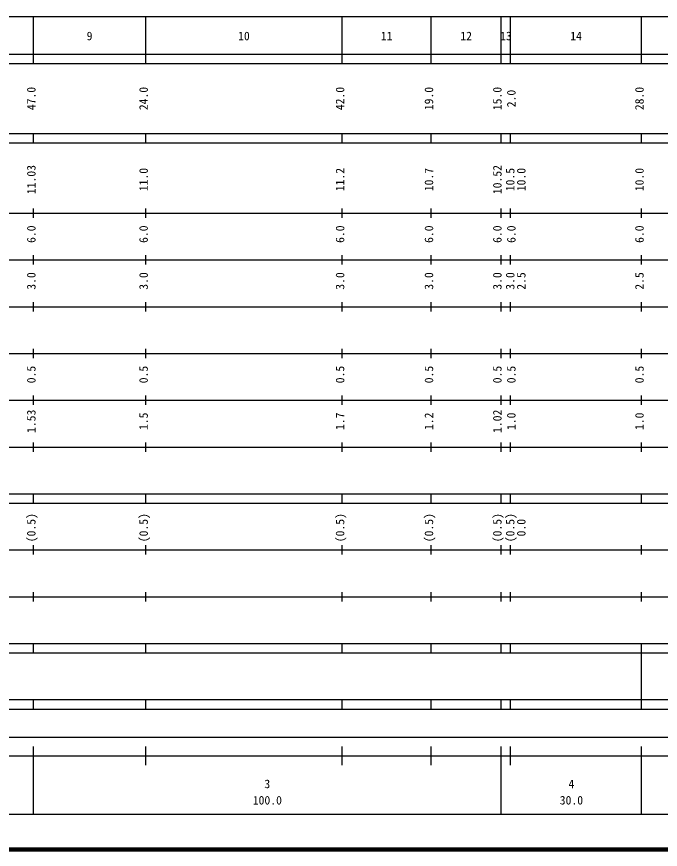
# Model space of a CAD drawing. Units: millimetres on the paper, enlarged 1000 times. Extents: x 40000 to 680000, y 20000 to 380000.
# Drawn here: x 264412 to 402011, y 20000 to 198000 of the extents above; entities that cross this region are included whole.
import ezdxf
from ezdxf.enums import TextEntityAlignment as Align

# ---------------------------------------------------------------- set-up
doc = ezdxf.new("R2010")
doc.units = ezdxf.units.MM
doc.header["$LTSCALE"] = 1000
doc.layers.add('M-TTL', color=2, linetype='Continuous', lineweight=140)
doc.layers.add('M-TTL-BAND', color=7, linetype='Continuous', lineweight=25)
doc.styles.add('ＭＳ ゴシック', font='')
doc.styles.get('ＭＳ ゴシック').set_extended_font_data('MS Gothic')

msp = doc.modelspace()

# ---------------------------------------------------------------- linework, layer by layer
at = {"layer": 'M-TTL'}
msp.add_line((40000, 20000), (680000, 20000), dxfattribs=at)
at = {"layer": 'M-TTL-BAND'}
for p, q in [((68000, 198000), (579000, 198000)), ((268000, 188000), (268000, 198000)), ((292000, 188000), (292000, 198000)), ((334000, 188000), (334000, 198000)), ((353000, 188000), (353000, 198000)), ((368000, 188000), (368000, 198000)), ((370000, 188000), (370000, 198000)), ((398000, 188000), (398000, 198000)), ((40000, 190000), (579000, 190000)), ((40000, 188000), (579000, 188000)), ((40000, 173000), (579000, 173000)), ((268000, 171000), (268000, 173000)), ((292000, 171000), (292000, 173000)), ((334000, 171000), (334000, 173000)), ((353000, 171000), (353000, 173000)), ((368000, 171000), (368000, 173000)), ((370000, 171000), (370000, 173000)), ((398000, 171000), (398000, 173000)), ((40000, 171000), (579000, 171000)), ((268000, 155000), (268000, 157000)), ((292000, 155000), (292000, 157000)), ((334000, 155000), (334000, 157000)), ((353000, 155000), (353000, 157000)), ((368000, 155000), (368000, 157000)), ((370000, 155000), (370000, 157000)), ((398000, 155000), (398000, 157000)), ((40000, 156000), (579000, 156000)), ((46000, 146000), (579000, 146000)), ((268000, 145000), (268000, 147000)), ((292000, 145000), (292000, 147000)), ((334000, 145000), (334000, 147000)), ((353000, 145000), (353000, 147000)), ((368000, 145000), (368000, 147000)), ((370000, 145000), (370000, 147000)), ((398000, 145000), (398000, 147000)), ((52000, 136000), (579000, 136000)), ((268000, 135000), (268000, 137000)), ((292000, 135000), (292000, 137000)), ((334000, 135000), (334000, 137000)), ((353000, 135000), (353000, 137000)), ((368000, 135000), (368000, 137000)), ((370000, 135000), (370000, 137000)), ((398000, 135000), (398000, 137000)), ((268000, 125000), (268000, 127000)), ((292000, 125000), (292000, 127000)), ((334000, 125000), (334000, 127000)), ((353000, 125000), (353000, 127000)), ((368000, 125000), (368000, 127000)), ((370000, 125000), (370000, 127000)), ((398000, 125000), (398000, 127000)), ((46000, 126000), (579000, 126000)), ((52000, 116000), (579000, 116000)), ((268000, 115000), (268000, 117000)), ((292000, 115000), (292000, 117000)), ((334000, 115000), (334000, 117000)), ((353000, 115000), (353000, 117000)), ((368000, 115000), (368000, 117000)), ((370000, 115000), (370000, 117000)), ((398000, 115000), (398000, 117000)), ((268000, 105000), (268000, 107000)), ((292000, 105000), (292000, 107000)), ((334000, 105000), (334000, 107000)), ((353000, 105000), (353000, 107000)), ((368000, 105000), (368000, 107000)), ((370000, 105000), (370000, 107000)), ((398000, 105000), (398000, 107000)), ((46000, 106000), (579000, 106000)), ((40000, 96000), (579000, 96000)), ((268000, 94000), (268000, 96000)), ((292000, 94000), (292000, 96000)), ((334000, 94000), (334000, 96000)), ((353000, 94000), (353000, 96000)), ((368000, 94000), (368000, 96000)), ((370000, 94000), (370000, 96000)), ((398000, 94000), (398000, 96000)), ((40000, 94000), (579000, 94000)), ((49000, 84000), (579000, 84000)), ((268000, 83000), (268000, 85000)), ((292000, 83000), (292000, 85000)), ((334000, 83000), (334000, 85000)), ((353000, 83000), (353000, 85000)), ((368000, 83000), (368000, 85000)), ((370000, 83000), (370000, 85000)), ((398000, 83000), (398000, 85000)), ((268000, 73000), (268000, 75000)), ((292000, 73000), (292000, 75000)), ((334000, 73000), (334000, 75000)), ((353000, 73000), (353000, 75000)), ((368000, 73000), (368000, 75000)), ((370000, 73000), (370000, 75000)), ((398000, 73000), (398000, 75000)), ((40000, 74000), (579000, 74000)), ((40000, 64000), (579000, 64000)), ((268000, 62000), (268000, 64000)), ((292000, 62000), (292000, 64000)), ((334000, 62000), (334000, 64000)), ((353000, 62000), (353000, 64000)), ((368000, 62000), (368000, 64000)), ((370000, 62000), (370000, 64000)), ((398000, 62000), (398000, 64000)), ((40000, 62000), (579000, 62000)), ((398000, 52000), (398000, 62000)), ((40000, 52000), (579000, 52000)), ((268000, 50000), (268000, 52000)), ((292000, 50000), (292000, 52000)), ((334000, 50000), (334000, 52000)), ((353000, 50000), (353000, 52000)), ((368000, 50000), (368000, 52000)), ((370000, 50000), (370000, 52000)), ((398000, 50000), (398000, 52000)), ((40000, 50000), (579000, 50000)), ((71000, 44000), (565000, 44000)), ((268000, 27500), (268000, 42000)), ((292000, 38000), (292000, 42000)), ((334000, 38000), (334000, 42000)), ((353000, 38000), (353000, 42000)), ((368000, 27500), (368000, 42000)), ((370000, 38000), (370000, 42000)), ((398000, 27500), (398000, 42000)), ((40000, 40000), (579000, 40000)), ((68000, 27500), (579000, 27500))]:
    msp.add_line(p, q, dxfattribs=at)

# ---------------------------------------------------------------- texts
at = {"layer": 'M-TTL-BAND', "style": 'ＭＳ ゴシック'}
for s, p in [('9', (280000, 192405)), ('10', (313000, 192405)), ('11', (343500, 192405)), ('12', (360500, 192405)), ('13', (369000, 192405)), ('14', (384000, 192405)), ('3', (318000, 32523)), ('4', (383000, 32523)), ('100.0', (318000, 29033)), ('30.0', (383000, 29033))]:
    msp.add_text(s, height=1833, dxfattribs=at).set_placement(p, align=Align.BOTTOM_CENTER)
for s, p in [('47.0', (269000, 180500)), ('24.0', (293000, 180500)), ('42.0', (335000, 180500)), ('19.0', (354000, 180500)), ('15.0', (368620, 180500)), ('2.0', (371608, 180500)), ('28.0', (399000, 180500)), ('11.03', (269000, 163174)), ('11.2', (335000, 163174)), ('10.52', (368620, 163174)), ('11.0', (293000, 163174)), ('10.7', (354000, 163174)), ('10.5', (371367, 163174)), ('10.0', (373737, 163174)), ('10.0', (399000, 163174)), ('6.0', (269000, 151500)), ('6.0', (293000, 151500)), ('6.0', (335000, 151500)), ('6.0', (354000, 151500)), ('6.0', (368620, 151500)), ('6.0', (371608, 151500)), ('6.0', (399000, 151500)), ('3.0', (269000, 141500)), ('3.0', (293000, 141500)), ('3.0', (335000, 141500)), ('3.0', (354000, 141500)), ('3.0', (368620, 141500)), ('3.0', (371367, 141500)), ('2.5', (373737, 141500)), ('2.5', (399000, 141500)), ('0.5', (269000, 121500)), ('0.5', (293000, 121500)), ('0.5', (335000, 121500)), ('0.5', (354000, 121500)), ('0.5', (368620, 121500)), ('0.5', (371608, 121500)), ('0.5', (399000, 121500)), ('1.53', (269000, 111500)), ('1.5', (293000, 111500)), ('1.7', (335000, 111500)), ('1.2', (354000, 111500)), ('1.02', (368620, 111500)), ('1.0', (371608, 111500)), ('1.0', (399000, 111500)), ('(0.5)', (269000, 88764)), ('(0.5)', (293000, 88764)), ('(0.5)', (335000, 88764)), ('(0.5)', (354000, 88764)), ('(0.5)', (368620, 88764)), ('(0.5)', (371367, 88764)), ('0.0', (373737, 88764))]:
    msp.add_text(s, height=1833, rotation=90, dxfattribs=at).set_placement(p, align=Align.BOTTOM_CENTER)

doc.saveas('drawing.dxf')
